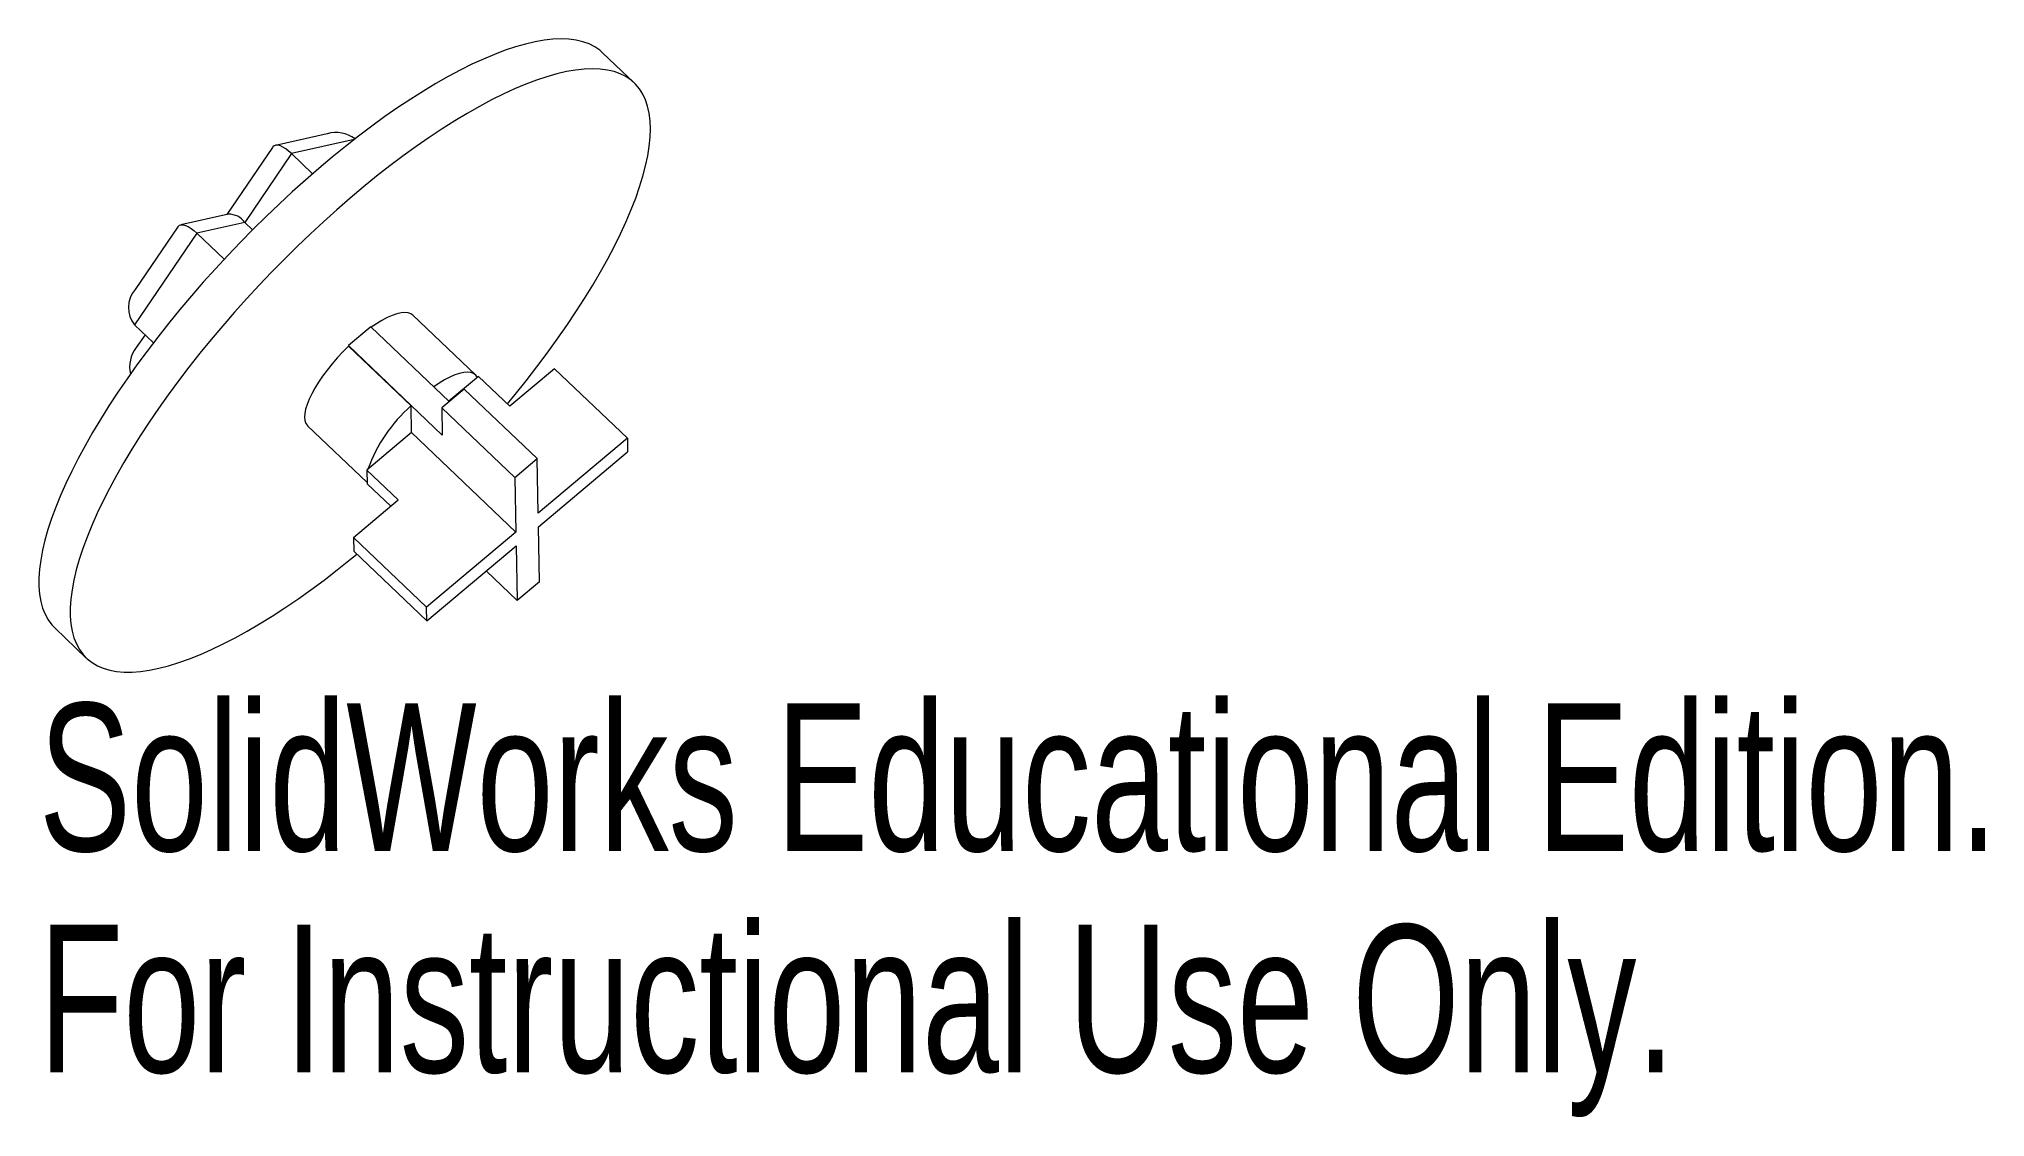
# Model space of a CAD drawing. Header units: millimetres. Extents: x -9.5 to 54.2, y -25.4 to 9.9.
import ezdxf

# ---------------------------------------------------------------- set-up
doc = ezdxf.new("R2010")
doc.units = ezdxf.units.MM
doc.styles.add('SLDTEXTSTYLE0', font='TXT', dxfattribs={"width": 0.7})

msp = doc.modelspace()

# ---------------------------------------------------------------- linework, layer by layer
at = {"color": 7, "linetype": 'Continuous', "lineweight": 15}
for p, q in [((9.993, 8.434), (8.969, 9.41)), ((-0.061, 6.769), (-1.756, 6.389)), ((0.822, 6.579), (-1.226, 6.119)), ((-1.853, 6.324), (-3.348, 4.125)), ((-1.226, 6.119), (-2.756, 3.869)), ((-1.226, 6.119), (-0.536, 5.462)), ((-3.287, 4.139), (-4.856, 3.787)), ((-2.756, 3.869), (-4.325, 3.517)), ((-2.756, 3.869), (-2.502, 3.626)), ((-4.325, 3.517), (-6.367, 0.516)), ((-4.953, 3.721), (-6.347, 1.671)), ((-4.325, 3.517), (-3.431, 2.664)), ((4.797, -1.118), (2.749, 0.834)), ((-6.367, 0.516), (-5.749, -0.073)), ((-6.024, 0.19), (-6.309, -0.228)), ((1.367, 0.45), (0.636, -0.164)), ((3.931, -1.994), (1.367, 0.45)), ((0.636, -0.164), (0.636, -0.186)), ((3.708, -3.092), (0.636, -0.164)), ((0.636, -0.186), (2.685, -2.138)), ((4.894, -1.171), (3.923, -1.986)), ((5.918, -2.147), (4.894, -1.171)), ((7.38, -0.92), (5.918, -2.147)), ((7.38, -0.92), (9.769, -3.197)), ((4.421, -1.583), (3.69, -2.197)), ((6.81, -3.86), (4.421, -1.583)), ((2.702, -3.011), (2.685, -2.138)), ((3.69, -2.197), (3.708, -3.092)), ((3.69, -2.197), (6.079, -4.474)), ((-0.701, -2.786), (1.249, -4.644)), ((2.702, -3.011), (1.241, -4.238)), ((2.702, -3.011), (6.116, -6.264)), ((9.769, -3.197), (6.846, -5.651)), ((6.855, -6.098), (9.778, -3.644)), ((9.769, -3.197), (9.778, -3.644)), ((2.265, -5.214), (1.241, -4.238)), ((1.241, -4.238), (1.25, -4.685)), ((6.079, -4.474), (6.81, -3.86)), ((6.846, -5.651), (6.81, -3.86)), ((2.02, -5.419), (1.25, -4.685)), ((6.079, -4.474), (6.116, -6.264)), ((0.803, -6.441), (2.265, -5.214)), ((6.116, -6.264), (3.193, -8.718)), ((6.891, -7.889), (6.855, -6.098)), ((0.803, -6.441), (0.813, -6.888)), ((3.193, -8.718), (0.803, -6.441)), ((0.813, -6.888), (3.202, -9.166)), ((3.202, -9.166), (6.125, -6.712)), ((6.125, -6.712), (6.161, -8.502)), ((6.161, -8.502), (5.145, -7.534)), ((6.891, -7.889), (6.161, -8.502)), ((3.202, -9.166), (3.193, -8.718)), ((-8.969, -9.41), (-7.945, -10.386))]:
    msp.add_line(p, q, dxfattribs=at)
at = {"color": 7, "linetype": 'Continuous', "lineweight": 15, "flags": 128}
for points in [[(8.969, 9.41), (8.864, 9.501), (8.698, 9.614), (8.514, 9.707), (8.312, 9.779), (8.092, 9.831), (7.856, 9.862), (7.602, 9.872), (7.333, 9.861), (7.049, 9.83), (6.749, 9.778), (6.436, 9.706), (6.109, 9.613), (5.769, 9.5), (5.417, 9.367), (5.053, 9.214), (4.679, 9.042), (4.295, 8.85), (3.902, 8.641), (3.501, 8.413), (3.092, 8.167), (2.677, 7.904), (2.257, 7.625), (1.831, 7.329), (1.402, 7.018), (0.97, 6.693), (0.536, 6.353), (0.1, 6), (-0.335, 5.634), (-0.77, 5.256), (-1.204, 4.868), (-1.634, 4.469), (-2.062, 4.061), (-2.485, 3.644), (-2.902, 3.219), (-3.314, 2.788), (-3.719, 2.351), (-4.116, 1.909), (-4.504, 1.463), (-4.882, 1.014), (-5.251, 0.563), (-5.608, 0.11), (-5.954, -0.343), (-6.287, -0.795), (-6.607, -1.245), (-6.913, -1.692), (-7.204, -2.137), (-7.481, -2.576), (-7.741, -3.01), (-7.985, -3.438), (-8.213, -3.859), (-8.423, -4.271), (-8.616, -4.675), (-8.79, -5.069), (-8.946, -5.452), (-9.083, -5.823), (-9.201, -6.183), (-9.3, -6.529), (-9.379, -6.862), (-9.438, -7.18), (-9.478, -7.483), (-9.497, -7.77), (-9.497, -8.041), (-9.476, -8.295), (-9.436, -8.532), (-9.376, -8.751), (-9.296, -8.951), (-9.197, -9.132), (-9.078, -9.295), (-8.969, -9.41)], [(5.839, -2.071), (6.092, -1.764), (6.455, -1.312), (6.807, -0.86), (7.146, -0.407), (7.473, 0.044), (7.786, 0.493), (8.084, 0.939), (8.368, 1.381), (8.637, 1.818), (8.889, 2.249), (9.125, 2.674), (9.344, 3.09), (9.546, 3.498), (9.729, 3.897), (9.894, 4.286), (10.041, 4.663), (10.168, 5.029), (10.277, 5.381), (10.366, 5.721), (10.435, 6.047), (10.484, 6.357), (10.514, 6.653), (10.523, 6.932), (10.513, 7.194), (10.483, 7.44), (10.432, 7.668), (10.362, 7.877), (10.273, 8.068), (10.164, 8.24), (10.035, 8.392), (9.888, 8.525), (9.722, 8.638), (9.538, 8.731), (9.336, 8.803), (9.116, 8.855), (8.88, 8.886), (8.626, 8.896), (8.357, 8.885), (8.073, 8.854), (7.773, 8.802), (7.46, 8.73), (7.133, 8.637), (6.793, 8.524), (6.441, 8.391), (6.077, 8.238), (5.703, 8.066), (5.319, 7.874), (4.926, 7.665), (4.525, 7.437), (4.116, 7.191), (3.701, 6.928), (3.281, 6.649), (2.855, 6.353), (2.426, 6.042), (1.994, 5.717), (1.56, 5.377), (1.124, 5.024), (0.689, 4.658), (0.254, 4.28), (-0.18, 3.892), (-0.61, 3.493), (-1.038, 3.085), (-1.461, 2.668), (-1.878, 2.243), (-2.29, 1.812), (-2.695, 1.375), (-3.092, 0.933), (-3.48, 0.487), (-3.858, 0.038), (-4.227, -0.413), (-4.584, -0.866), (-4.93, -1.319), (-5.263, -1.771), (-5.583, -2.221), (-5.889, -2.668), (-6.18, -3.113), (-6.457, -3.552), (-6.717, -3.986), (-6.961, -4.414), (-7.189, -4.835), (-7.399, -5.247), (-7.592, -5.651), (-7.766, -6.045), (-7.922, -6.428), (-8.059, -6.799), (-8.177, -7.159), (-8.276, -7.505), (-8.355, -7.838), (-8.414, -8.156), (-8.454, -8.459), (-8.473, -8.746), (-8.473, -9.017), (-8.452, -9.271), (-8.412, -9.508), (-8.352, -9.727), (-8.272, -9.927), (-8.173, -10.108), (-8.054, -10.271), (-7.916, -10.413), (-7.759, -10.536), (-7.584, -10.639), (-7.391, -10.721), (-7.18, -10.783), (-6.952, -10.825), (-6.707, -10.845), (-6.446, -10.845), (-6.169, -10.824), (-5.877, -10.783), (-5.57, -10.72), (-5.25, -10.638), (-4.916, -10.535), (-4.57, -10.412), (-4.212, -10.269), (-3.843, -10.106), (-3.464, -9.924), (-3.076, -9.724), (-2.679, -9.505), (-2.274, -9.268), (-1.862, -9.014), (-1.444, -8.742), (-1.021, -8.455), (-0.593, -8.152), (-0.162, -7.833), (0.271, -7.5), (0.706, -7.154), (0.913, -6.984)], [(-1.226, 6.119), (-1.323, 6.205), (-1.417, 6.277), (-1.508, 6.332), (-1.593, 6.371), (-1.669, 6.391), (-1.737, 6.393), (-1.794, 6.376), (-1.839, 6.341), (-1.853, 6.324)], [(-4.953, 3.721), (-4.939, 3.738), (-4.894, 3.773), (-4.837, 3.79), (-4.769, 3.788), (-4.693, 3.768), (-4.608, 3.73), (-4.517, 3.674), (-4.423, 3.603), (-4.325, 3.517)], [(2.749, 0.834), (2.682, 0.881), (2.592, 0.912), (2.484, 0.922), (2.361, 0.912), (2.223, 0.88), (2.071, 0.827), (1.908, 0.755), (1.735, 0.663), (1.554, 0.554), (1.38, 0.437)], [(0.636, -0.186), (0.451, -0.372), (0.272, -0.565), (0.101, -0.762), (-0.06, -0.962), (-0.208, -1.161), (-0.343, -1.359), (-0.463, -1.552), (-0.566, -1.739), (-0.652, -1.918), (-0.719, -2.086), (-0.767, -2.242), (-0.795, -2.383), (-0.803, -2.51), (-0.79, -2.619), (-0.758, -2.71), (-0.705, -2.781), (-0.701, -2.786)], [(4.857, -1.202), (4.806, -1.128), (4.735, -1.074), (4.646, -1.041), (4.539, -1.03), (4.415, -1.039), (4.276, -1.071), (4.124, -1.123), (3.96, -1.195), (3.786, -1.287), (3.603, -1.397), (3.428, -1.515)]]:
    msp.add_lwpolyline(points, dxfattribs=at)
at = {"color": 7, "linetype": 'Continuous', "lineweight": 15}
for centre, radius, start, end in [((0.223, 5.745), 1.064, 53.71843, 105.47882), ((-3.282, 3.493), 0.646, 35.58474, 90.46511), ((-5.677, 1.082), 0.892, 138.71109, 219.36348), ((-5.501, -0.865), 1.028, 141.76163, 193.01696), ((5.949, -5.872), 4.96, 131.17259, 160.38726)]:
    msp.add_arc(centre, radius, start, end, dxfattribs=at)

# ---------------------------------------------------------------- texts
at = {"color": 7, "linetype": 'Continuous', "char_height": 4.83362, "attachment_point": 1, "style": 'SLDTEXTSTYLE0'}
for s, insert in [('SolidWorks Educational Edition.', (-9.497, -11.865)), ('For Instructional Use Only.', (-9.497, -19.115))]:
    msp.add_mtext(s, dxfattribs=dict(at, insert=insert))

doc.saveas('drawing.dxf')
